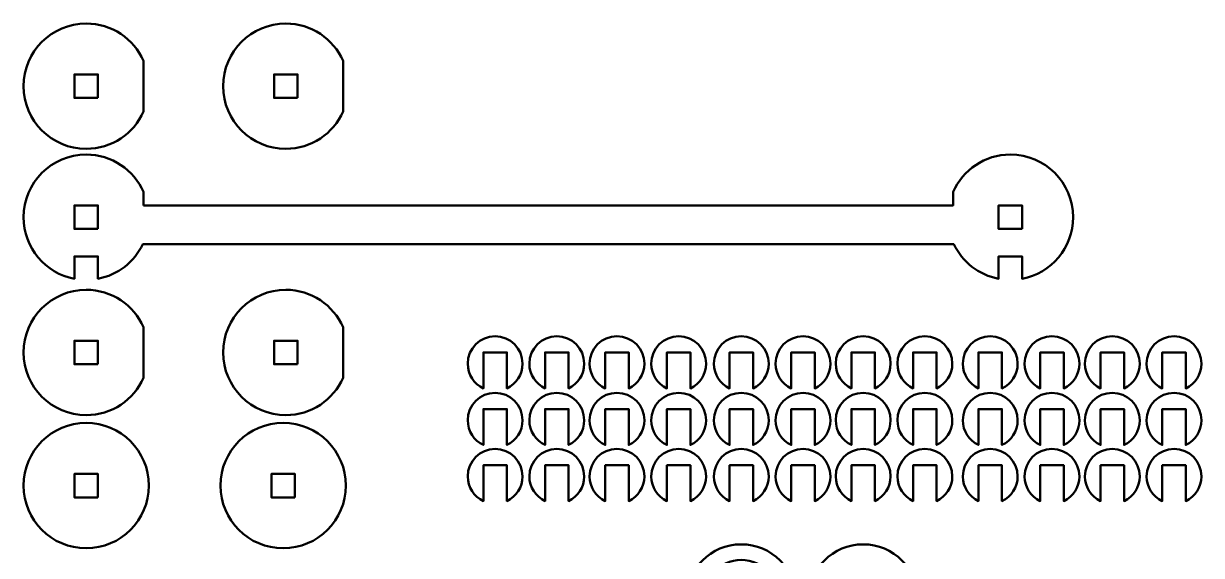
# Model space of a CAD drawing. Header units: inches. Extents: x 1117 to 1992, y -2324 to -585.
# Drawn here: x 1163.7 to 1314.1, y -1778.9 to -1710.9 of the extents above; entities that cross this region are included whole.
import ezdxf

# ---------------------------------------------------------------- set-up
doc = ezdxf.new("R2010")
doc.units = ezdxf.units.IN
doc.header["$MEASUREMENT"] = 0
doc.layers.add('Layer 1', color=7, linetype='Continuous')

msp = doc.modelspace()

# ---------------------------------------------------------------- linework, layer by layer
at = {"layer": 'Layer 1', "color": 18, "lineweight": 50, "true_color": 0x010101}
for points in [[(1173.22, -1720.44), (1170.22, -1720.44), (1170.22, -1717.44), (1173.22, -1717.44), (1173.22, -1720.44)], [(1198.7, -1720.44), (1195.7, -1720.44), (1195.7, -1717.44), (1198.7, -1717.44), (1198.7, -1720.44)], [(1173.22, -1737.17), (1170.22, -1737.17), (1170.22, -1734.17), (1173.22, -1734.17), (1173.22, -1737.17)], [(1291.19, -1737.17), (1288.19, -1737.17), (1288.19, -1734.17), (1291.19, -1734.17), (1291.19, -1737.17)], [(1173.22, -1754.44), (1170.22, -1754.44), (1170.22, -1751.44), (1173.22, -1751.44), (1173.22, -1754.44)], [(1198.7, -1754.44), (1195.7, -1754.44), (1195.7, -1751.44), (1198.7, -1751.44), (1198.7, -1754.44)], [(1173.22, -1771.44), (1170.22, -1771.44), (1170.22, -1768.44), (1173.22, -1768.44), (1173.22, -1771.44)], [(1198.36, -1771.44), (1195.36, -1771.44), (1195.36, -1768.44), (1198.36, -1768.44), (1198.36, -1771.44)]]:
    msp.add_lwpolyline(points, dxfattribs=at)
for points, knots in [([(1179.04, -1715.7), (1177.79, -1712.9), (1174.99, -1710.94), (1171.72, -1710.94), (1167.31, -1710.94), (1163.72, -1714.52), (1163.72, -1718.94), (1163.72, -1723.36), (1167.31, -1726.94), (1171.72, -1726.94), (1174.99, -1726.94), (1177.79, -1724.99), (1179.04, -1722.18), (1179.04, -1722.18), (1179.04, -1715.7), (1179.04, -1715.7)], [0, 0, 0, 0, 1, 1, 1, 2, 2, 2, 3, 3, 3, 4, 4, 4, 5, 5, 5, 5]), ([(1204.51, -1715.7), (1203.27, -1712.9), (1200.46, -1710.94), (1197.2, -1710.94), (1192.78, -1710.94), (1189.2, -1714.52), (1189.2, -1718.94), (1189.2, -1723.36), (1192.78, -1726.94), (1197.2, -1726.94), (1200.46, -1726.94), (1203.27, -1724.99), (1204.51, -1722.18), (1204.51, -1722.18), (1204.51, -1715.7), (1204.51, -1715.7)], [0, 0, 0, 0, 1, 1, 1, 2, 2, 2, 3, 3, 3, 4, 4, 4, 5, 5, 5, 5]), ([(1179.04, -1734.17), (1179.04, -1734.17), (1179.04, -1732.45), (1179.04, -1732.45), (1177.8, -1729.64), (1174.99, -1727.67), (1171.72, -1727.67), (1167.31, -1727.67), (1163.72, -1731.26), (1163.72, -1735.67), (1163.72, -1739.58), (1166.52, -1742.83), (1170.22, -1743.53), (1170.22, -1743.53), (1170.22, -1740.67), (1170.22, -1740.67), (1170.22, -1740.67), (1173.22, -1740.67), (1173.22, -1740.67), (1173.22, -1740.67), (1173.22, -1743.53), (1173.22, -1743.53), (1175.76, -1743.05), (1177.88, -1741.37), (1178.95, -1739.1), (1178.95, -1739.1), (1282.47, -1739.1), (1282.47, -1739.1), (1283.55, -1741.37), (1285.66, -1743.05), (1288.19, -1743.53), (1288.19, -1743.53), (1288.19, -1740.67), (1288.19, -1740.67), (1288.19, -1740.67), (1291.19, -1740.67), (1291.19, -1740.67), (1291.19, -1740.67), (1291.19, -1743.53), (1291.19, -1743.53), (1294.9, -1742.83), (1297.7, -1739.58), (1297.7, -1735.67), (1297.7, -1731.26), (1294.11, -1727.67), (1289.69, -1727.67), (1286.42, -1727.67), (1283.62, -1729.64), (1282.38, -1732.45), (1282.38, -1732.45), (1282.38, -1734.17), (1282.38, -1734.17), (1282.38, -1734.17), (1179.04, -1734.17), (1179.04, -1734.17)], [0, 0, 0, 0, 1, 1, 1, 2, 2, 2, 3, 3, 3, 4, 4, 4, 5, 5, 5, 6, 6, 6, 7, 7, 7, 8, 8, 8, 9, 9, 9, 10, 10, 10, 11, 11, 11, 12, 12, 12, 13, 13, 13, 14, 14, 14, 15, 15, 15, 16, 16, 16, 17, 17, 17, 18, 18, 18, 18]), ([(1179.04, -1749.7), (1177.79, -1746.9), (1174.99, -1744.94), (1171.72, -1744.94), (1167.31, -1744.94), (1163.72, -1748.52), (1163.72, -1752.94), (1163.72, -1757.36), (1167.31, -1760.94), (1171.72, -1760.94), (1174.99, -1760.94), (1177.79, -1758.99), (1179.04, -1756.18), (1179.04, -1756.18), (1179.04, -1749.7), (1179.04, -1749.7)], [0, 0, 0, 0, 1, 1, 1, 2, 2, 2, 3, 3, 3, 4, 4, 4, 5, 5, 5, 5]), ([(1204.51, -1749.7), (1203.27, -1746.9), (1200.46, -1744.94), (1197.2, -1744.94), (1192.78, -1744.94), (1189.2, -1748.52), (1189.2, -1752.94), (1189.2, -1757.36), (1192.78, -1760.94), (1197.2, -1760.94), (1200.46, -1760.94), (1203.27, -1758.99), (1204.51, -1756.18), (1204.51, -1756.18), (1204.51, -1749.7), (1204.51, -1749.7)], [0, 0, 0, 0, 1, 1, 1, 2, 2, 2, 3, 3, 3, 4, 4, 4, 5, 5, 5, 5]), ([(1223.92, -1750.87), (1221.98, -1750.87), (1220.42, -1752.44), (1220.42, -1754.37), (1220.42, -1755.76), (1221.23, -1756.97), (1222.42, -1757.53), (1222.42, -1757.53), (1222.42, -1752.94), (1222.42, -1752.94), (1222.42, -1752.94), (1225.42, -1752.94), (1225.42, -1752.94), (1225.42, -1752.94), (1225.42, -1757.53), (1225.42, -1757.53), (1226.6, -1756.97), (1227.42, -1755.76), (1227.42, -1754.37), (1227.42, -1752.44), (1225.85, -1750.87), (1223.92, -1750.87)], [0, 0, 0, 0, 1, 1, 1, 2, 2, 2, 3, 3, 3, 4, 4, 4, 5, 5, 5, 6, 6, 6, 7, 7, 7, 7]), ([(1231.79, -1750.87), (1229.86, -1750.87), (1228.29, -1752.44), (1228.29, -1754.37), (1228.29, -1755.76), (1229.11, -1756.97), (1230.29, -1757.53), (1230.29, -1757.53), (1230.29, -1752.94), (1230.29, -1752.94), (1230.29, -1752.94), (1233.29, -1752.94), (1233.29, -1752.94), (1233.29, -1752.94), (1233.29, -1757.53), (1233.29, -1757.53), (1234.48, -1756.97), (1235.29, -1755.76), (1235.29, -1754.37), (1235.29, -1752.44), (1233.73, -1750.87), (1231.79, -1750.87)], [0, 0, 0, 0, 1, 1, 1, 2, 2, 2, 3, 3, 3, 4, 4, 4, 5, 5, 5, 6, 6, 6, 7, 7, 7, 7]), ([(1239.47, -1750.87), (1237.54, -1750.87), (1235.97, -1752.44), (1235.97, -1754.37), (1235.97, -1755.76), (1236.79, -1756.97), (1237.97, -1757.53), (1237.97, -1757.53), (1237.97, -1752.94), (1237.97, -1752.94), (1237.97, -1752.94), (1240.97, -1752.94), (1240.97, -1752.94), (1240.97, -1752.94), (1240.97, -1757.53), (1240.97, -1757.53), (1242.15, -1756.97), (1242.97, -1755.76), (1242.97, -1754.37), (1242.97, -1752.44), (1241.41, -1750.87), (1239.47, -1750.87)], [0, 0, 0, 0, 1, 1, 1, 2, 2, 2, 3, 3, 3, 4, 4, 4, 5, 5, 5, 6, 6, 6, 7, 7, 7, 7]), ([(1247.35, -1750.87), (1245.42, -1750.87), (1243.85, -1752.44), (1243.85, -1754.37), (1243.85, -1755.76), (1244.67, -1756.97), (1245.85, -1757.53), (1245.85, -1757.53), (1245.85, -1752.94), (1245.85, -1752.94), (1245.85, -1752.94), (1248.85, -1752.94), (1248.85, -1752.94), (1248.85, -1752.94), (1248.85, -1757.53), (1248.85, -1757.53), (1250.03, -1756.97), (1250.85, -1755.76), (1250.85, -1754.37), (1250.85, -1752.44), (1249.28, -1750.87), (1247.35, -1750.87)], [0, 0, 0, 0, 1, 1, 1, 2, 2, 2, 3, 3, 3, 4, 4, 4, 5, 5, 5, 6, 6, 6, 7, 7, 7, 7]), ([(1255.34, -1750.87), (1253.41, -1750.87), (1251.84, -1752.44), (1251.84, -1754.37), (1251.84, -1755.76), (1252.66, -1756.97), (1253.84, -1757.53), (1253.84, -1757.53), (1253.84, -1752.94), (1253.84, -1752.94), (1253.84, -1752.94), (1256.84, -1752.94), (1256.84, -1752.94), (1256.84, -1752.94), (1256.84, -1757.53), (1256.84, -1757.53), (1258.02, -1756.97), (1258.84, -1755.76), (1258.84, -1754.37), (1258.84, -1752.44), (1257.27, -1750.87), (1255.34, -1750.87)], [0, 0, 0, 0, 1, 1, 1, 2, 2, 2, 3, 3, 3, 4, 4, 4, 5, 5, 5, 6, 6, 6, 7, 7, 7, 7]), ([(1263.22, -1750.87), (1261.29, -1750.87), (1259.72, -1752.44), (1259.72, -1754.37), (1259.72, -1755.76), (1260.54, -1756.97), (1261.72, -1757.53), (1261.72, -1757.53), (1261.72, -1752.94), (1261.72, -1752.94), (1261.72, -1752.94), (1264.72, -1752.94), (1264.72, -1752.94), (1264.72, -1752.94), (1264.72, -1757.53), (1264.72, -1757.53), (1265.9, -1756.97), (1266.72, -1755.76), (1266.72, -1754.37), (1266.72, -1752.44), (1265.15, -1750.87), (1263.22, -1750.87)], [0, 0, 0, 0, 1, 1, 1, 2, 2, 2, 3, 3, 3, 4, 4, 4, 5, 5, 5, 6, 6, 6, 7, 7, 7, 7]), ([(1270.9, -1750.87), (1268.96, -1750.87), (1267.4, -1752.44), (1267.4, -1754.37), (1267.4, -1755.76), (1268.21, -1756.97), (1269.4, -1757.53), (1269.4, -1757.53), (1269.4, -1752.94), (1269.4, -1752.94), (1269.4, -1752.94), (1272.4, -1752.94), (1272.4, -1752.94), (1272.4, -1752.94), (1272.4, -1757.53), (1272.4, -1757.53), (1273.58, -1756.97), (1274.4, -1755.76), (1274.4, -1754.37), (1274.4, -1752.44), (1272.83, -1750.87), (1270.9, -1750.87)], [0, 0, 0, 0, 1, 1, 1, 2, 2, 2, 3, 3, 3, 4, 4, 4, 5, 5, 5, 6, 6, 6, 7, 7, 7, 7]), ([(1278.77, -1750.87), (1276.84, -1750.87), (1275.27, -1752.44), (1275.27, -1754.37), (1275.27, -1755.76), (1276.09, -1756.97), (1277.27, -1757.53), (1277.27, -1757.53), (1277.27, -1752.94), (1277.27, -1752.94), (1277.27, -1752.94), (1280.27, -1752.94), (1280.27, -1752.94), (1280.27, -1752.94), (1280.27, -1757.53), (1280.27, -1757.53), (1281.46, -1756.97), (1282.28, -1755.76), (1282.28, -1754.37), (1282.27, -1752.44), (1280.71, -1750.87), (1278.77, -1750.87)], [0, 0, 0, 0, 1, 1, 1, 2, 2, 2, 3, 3, 3, 4, 4, 4, 5, 5, 5, 6, 6, 6, 7, 7, 7, 7]), ([(1287.12, -1750.87), (1285.19, -1750.87), (1283.62, -1752.44), (1283.62, -1754.37), (1283.62, -1755.76), (1284.44, -1756.97), (1285.62, -1757.53), (1285.62, -1757.53), (1285.62, -1752.94), (1285.62, -1752.94), (1285.62, -1752.94), (1288.62, -1752.94), (1288.62, -1752.94), (1288.62, -1752.94), (1288.62, -1757.53), (1288.62, -1757.53), (1289.81, -1756.97), (1290.62, -1755.76), (1290.62, -1754.37), (1290.62, -1752.44), (1289.06, -1750.87), (1287.12, -1750.87)], [0, 0, 0, 0, 1, 1, 1, 2, 2, 2, 3, 3, 3, 4, 4, 4, 5, 5, 5, 6, 6, 6, 7, 7, 7, 7]), ([(1295, -1750.87), (1293.07, -1750.87), (1291.5, -1752.44), (1291.5, -1754.37), (1291.5, -1755.76), (1292.32, -1756.97), (1293.5, -1757.53), (1293.5, -1757.53), (1293.5, -1752.94), (1293.5, -1752.94), (1293.5, -1752.94), (1296.5, -1752.94), (1296.5, -1752.94), (1296.5, -1752.94), (1296.5, -1757.53), (1296.5, -1757.53), (1297.68, -1756.97), (1298.5, -1755.76), (1298.5, -1754.37), (1298.5, -1752.44), (1296.94, -1750.87), (1295, -1750.87)], [0, 0, 0, 0, 1, 1, 1, 2, 2, 2, 3, 3, 3, 4, 4, 4, 5, 5, 5, 6, 6, 6, 7, 7, 7, 7]), ([(1302.7, -1750.87), (1300.77, -1750.87), (1299.2, -1752.44), (1299.2, -1754.37), (1299.2, -1755.76), (1300.02, -1756.97), (1301.2, -1757.53), (1301.2, -1757.53), (1301.2, -1752.94), (1301.2, -1752.94), (1301.2, -1752.94), (1304.2, -1752.94), (1304.2, -1752.94), (1304.2, -1752.94), (1304.2, -1757.53), (1304.2, -1757.53), (1305.38, -1756.97), (1306.2, -1755.76), (1306.2, -1754.37), (1306.2, -1752.44), (1304.64, -1750.87), (1302.7, -1750.87)], [0, 0, 0, 0, 1, 1, 1, 2, 2, 2, 3, 3, 3, 4, 4, 4, 5, 5, 5, 6, 6, 6, 7, 7, 7, 7]), ([(1310.58, -1750.87), (1308.65, -1750.87), (1307.08, -1752.44), (1307.08, -1754.37), (1307.08, -1755.76), (1307.9, -1756.97), (1309.08, -1757.53), (1309.08, -1757.53), (1309.08, -1752.94), (1309.08, -1752.94), (1309.08, -1752.94), (1312.08, -1752.94), (1312.08, -1752.94), (1312.08, -1752.94), (1312.08, -1757.53), (1312.08, -1757.53), (1313.26, -1756.97), (1314.08, -1755.76), (1314.08, -1754.37), (1314.08, -1752.44), (1312.51, -1750.87), (1310.58, -1750.87)], [0, 0, 0, 0, 1, 1, 1, 2, 2, 2, 3, 3, 3, 4, 4, 4, 5, 5, 5, 6, 6, 6, 7, 7, 7, 7]), ([(1223.92, -1758.09), (1221.98, -1758.09), (1220.42, -1759.66), (1220.42, -1761.59), (1220.42, -1762.99), (1221.23, -1764.19), (1222.42, -1764.75), (1222.42, -1764.75), (1222.42, -1760.16), (1222.42, -1760.16), (1222.42, -1760.16), (1225.42, -1760.16), (1225.42, -1760.16), (1225.42, -1760.16), (1225.42, -1764.75), (1225.42, -1764.75), (1226.6, -1764.19), (1227.42, -1762.99), (1227.42, -1761.59), (1227.42, -1759.66), (1225.85, -1758.09), (1223.92, -1758.09)], [0, 0, 0, 0, 1, 1, 1, 2, 2, 2, 3, 3, 3, 4, 4, 4, 5, 5, 5, 6, 6, 6, 7, 7, 7, 7]), ([(1231.79, -1758.09), (1229.86, -1758.09), (1228.29, -1759.66), (1228.29, -1761.59), (1228.29, -1762.99), (1229.11, -1764.19), (1230.29, -1764.75), (1230.29, -1764.75), (1230.29, -1760.16), (1230.29, -1760.16), (1230.29, -1760.16), (1233.29, -1760.16), (1233.29, -1760.16), (1233.29, -1760.16), (1233.29, -1764.75), (1233.29, -1764.75), (1234.48, -1764.19), (1235.29, -1762.99), (1235.29, -1761.59), (1235.29, -1759.66), (1233.73, -1758.09), (1231.79, -1758.09)], [0, 0, 0, 0, 1, 1, 1, 2, 2, 2, 3, 3, 3, 4, 4, 4, 5, 5, 5, 6, 6, 6, 7, 7, 7, 7]), ([(1239.47, -1758.09), (1237.54, -1758.09), (1235.97, -1759.66), (1235.97, -1761.59), (1235.97, -1762.99), (1236.79, -1764.19), (1237.97, -1764.75), (1237.97, -1764.75), (1237.97, -1760.16), (1237.97, -1760.16), (1237.97, -1760.16), (1240.97, -1760.16), (1240.97, -1760.16), (1240.97, -1760.16), (1240.97, -1764.75), (1240.97, -1764.75), (1242.15, -1764.19), (1242.97, -1762.99), (1242.97, -1761.59), (1242.97, -1759.66), (1241.41, -1758.09), (1239.47, -1758.09)], [0, 0, 0, 0, 1, 1, 1, 2, 2, 2, 3, 3, 3, 4, 4, 4, 5, 5, 5, 6, 6, 6, 7, 7, 7, 7]), ([(1247.35, -1758.09), (1245.42, -1758.09), (1243.85, -1759.66), (1243.85, -1761.59), (1243.85, -1762.99), (1244.67, -1764.19), (1245.85, -1764.75), (1245.85, -1764.75), (1245.85, -1760.16), (1245.85, -1760.16), (1245.85, -1760.16), (1248.85, -1760.16), (1248.85, -1760.16), (1248.85, -1760.16), (1248.85, -1764.75), (1248.85, -1764.75), (1250.03, -1764.19), (1250.85, -1762.99), (1250.85, -1761.59), (1250.85, -1759.66), (1249.28, -1758.09), (1247.35, -1758.09)], [0, 0, 0, 0, 1, 1, 1, 2, 2, 2, 3, 3, 3, 4, 4, 4, 5, 5, 5, 6, 6, 6, 7, 7, 7, 7]), ([(1255.34, -1758.09), (1253.41, -1758.09), (1251.84, -1759.66), (1251.84, -1761.59), (1251.84, -1762.99), (1252.66, -1764.19), (1253.84, -1764.75), (1253.84, -1764.75), (1253.84, -1760.16), (1253.84, -1760.16), (1253.84, -1760.16), (1256.84, -1760.16), (1256.84, -1760.16), (1256.84, -1760.16), (1256.84, -1764.75), (1256.84, -1764.75), (1258.02, -1764.19), (1258.84, -1762.99), (1258.84, -1761.59), (1258.84, -1759.66), (1257.27, -1758.09), (1255.34, -1758.09)], [0, 0, 0, 0, 1, 1, 1, 2, 2, 2, 3, 3, 3, 4, 4, 4, 5, 5, 5, 6, 6, 6, 7, 7, 7, 7]), ([(1263.22, -1758.09), (1261.29, -1758.09), (1259.72, -1759.66), (1259.72, -1761.59), (1259.72, -1762.99), (1260.54, -1764.19), (1261.72, -1764.75), (1261.72, -1764.75), (1261.72, -1760.16), (1261.72, -1760.16), (1261.72, -1760.16), (1264.72, -1760.16), (1264.72, -1760.16), (1264.72, -1760.16), (1264.72, -1764.75), (1264.72, -1764.75), (1265.9, -1764.19), (1266.72, -1762.99), (1266.72, -1761.59), (1266.72, -1759.66), (1265.15, -1758.09), (1263.22, -1758.09)], [0, 0, 0, 0, 1, 1, 1, 2, 2, 2, 3, 3, 3, 4, 4, 4, 5, 5, 5, 6, 6, 6, 7, 7, 7, 7]), ([(1270.9, -1758.09), (1268.96, -1758.09), (1267.4, -1759.66), (1267.4, -1761.59), (1267.4, -1762.99), (1268.21, -1764.19), (1269.4, -1764.75), (1269.4, -1764.75), (1269.4, -1760.16), (1269.4, -1760.16), (1269.4, -1760.16), (1272.4, -1760.16), (1272.4, -1760.16), (1272.4, -1760.16), (1272.4, -1764.75), (1272.4, -1764.75), (1273.58, -1764.19), (1274.4, -1762.99), (1274.4, -1761.59), (1274.4, -1759.66), (1272.83, -1758.09), (1270.9, -1758.09)], [0, 0, 0, 0, 1, 1, 1, 2, 2, 2, 3, 3, 3, 4, 4, 4, 5, 5, 5, 6, 6, 6, 7, 7, 7, 7]), ([(1278.77, -1758.09), (1276.84, -1758.09), (1275.27, -1759.66), (1275.27, -1761.59), (1275.27, -1762.99), (1276.09, -1764.19), (1277.27, -1764.75), (1277.27, -1764.75), (1277.27, -1760.16), (1277.27, -1760.16), (1277.27, -1760.16), (1280.27, -1760.16), (1280.27, -1760.16), (1280.27, -1760.16), (1280.27, -1764.75), (1280.27, -1764.75), (1281.46, -1764.19), (1282.28, -1762.99), (1282.28, -1761.59), (1282.27, -1759.66), (1280.71, -1758.09), (1278.77, -1758.09)], [0, 0, 0, 0, 1, 1, 1, 2, 2, 2, 3, 3, 3, 4, 4, 4, 5, 5, 5, 6, 6, 6, 7, 7, 7, 7]), ([(1287.12, -1758.09), (1285.19, -1758.09), (1283.62, -1759.66), (1283.62, -1761.59), (1283.62, -1762.99), (1284.44, -1764.19), (1285.62, -1764.75), (1285.62, -1764.75), (1285.62, -1760.16), (1285.62, -1760.16), (1285.62, -1760.16), (1288.62, -1760.16), (1288.62, -1760.16), (1288.62, -1760.16), (1288.62, -1764.75), (1288.62, -1764.75), (1289.81, -1764.19), (1290.62, -1762.99), (1290.62, -1761.59), (1290.62, -1759.66), (1289.06, -1758.09), (1287.12, -1758.09)], [0, 0, 0, 0, 1, 1, 1, 2, 2, 2, 3, 3, 3, 4, 4, 4, 5, 5, 5, 6, 6, 6, 7, 7, 7, 7]), ([(1295, -1758.09), (1293.07, -1758.09), (1291.5, -1759.66), (1291.5, -1761.59), (1291.5, -1762.99), (1292.32, -1764.19), (1293.5, -1764.75), (1293.5, -1764.75), (1293.5, -1760.16), (1293.5, -1760.16), (1293.5, -1760.16), (1296.5, -1760.16), (1296.5, -1760.16), (1296.5, -1760.16), (1296.5, -1764.75), (1296.5, -1764.75), (1297.68, -1764.19), (1298.5, -1762.99), (1298.5, -1761.59), (1298.5, -1759.66), (1296.94, -1758.09), (1295, -1758.09)], [0, 0, 0, 0, 1, 1, 1, 2, 2, 2, 3, 3, 3, 4, 4, 4, 5, 5, 5, 6, 6, 6, 7, 7, 7, 7]), ([(1302.7, -1758.09), (1300.77, -1758.09), (1299.2, -1759.66), (1299.2, -1761.59), (1299.2, -1762.99), (1300.02, -1764.19), (1301.2, -1764.75), (1301.2, -1764.75), (1301.2, -1760.16), (1301.2, -1760.16), (1301.2, -1760.16), (1304.2, -1760.16), (1304.2, -1760.16), (1304.2, -1760.16), (1304.2, -1764.75), (1304.2, -1764.75), (1305.38, -1764.19), (1306.2, -1762.99), (1306.2, -1761.59), (1306.2, -1759.66), (1304.64, -1758.09), (1302.7, -1758.09)], [0, 0, 0, 0, 1, 1, 1, 2, 2, 2, 3, 3, 3, 4, 4, 4, 5, 5, 5, 6, 6, 6, 7, 7, 7, 7]), ([(1310.58, -1758.09), (1308.65, -1758.09), (1307.08, -1759.66), (1307.08, -1761.59), (1307.08, -1762.99), (1307.9, -1764.19), (1309.08, -1764.75), (1309.08, -1764.75), (1309.08, -1760.16), (1309.08, -1760.16), (1309.08, -1760.16), (1312.08, -1760.16), (1312.08, -1760.16), (1312.08, -1760.16), (1312.08, -1764.75), (1312.08, -1764.75), (1313.26, -1764.19), (1314.08, -1762.99), (1314.08, -1761.59), (1314.08, -1759.66), (1312.51, -1758.09), (1310.58, -1758.09)], [0, 0, 0, 0, 1, 1, 1, 2, 2, 2, 3, 3, 3, 4, 4, 4, 5, 5, 5, 6, 6, 6, 7, 7, 7, 7]), ([(1171.72, -1761.94), (1167.31, -1761.94), (1163.72, -1765.52), (1163.72, -1769.94), (1163.72, -1774.36), (1167.3, -1777.94), (1171.72, -1777.94), (1176.14, -1777.94), (1179.72, -1774.36), (1179.72, -1769.94), (1179.72, -1765.52), (1176.14, -1761.94), (1171.72, -1761.94)], [0, 0, 0, 0, 1, 1, 1, 2, 2, 2, 3, 3, 3, 4, 4, 4, 4]), ([(1196.86, -1761.94), (1192.44, -1761.94), (1188.86, -1765.52), (1188.86, -1769.94), (1188.86, -1774.36), (1192.44, -1777.94), (1196.86, -1777.94), (1201.28, -1777.94), (1204.86, -1774.36), (1204.86, -1769.94), (1204.86, -1765.52), (1201.28, -1761.94), (1196.86, -1761.94)], [0, 0, 0, 0, 1, 1, 1, 2, 2, 2, 3, 3, 3, 4, 4, 4, 4]), ([(1223.92, -1765.26), (1221.98, -1765.26), (1220.42, -1766.83), (1220.42, -1768.76), (1220.42, -1770.16), (1221.23, -1771.36), (1222.42, -1771.92), (1222.42, -1771.92), (1222.42, -1767.34), (1222.42, -1767.34), (1222.42, -1767.34), (1225.42, -1767.34), (1225.42, -1767.34), (1225.42, -1767.34), (1225.42, -1771.92), (1225.42, -1771.92), (1226.6, -1771.36), (1227.42, -1770.16), (1227.42, -1768.76), (1227.42, -1766.83), (1225.85, -1765.26), (1223.92, -1765.26)], [0, 0, 0, 0, 1, 1, 1, 2, 2, 2, 3, 3, 3, 4, 4, 4, 5, 5, 5, 6, 6, 6, 7, 7, 7, 7]), ([(1231.79, -1765.26), (1229.86, -1765.26), (1228.29, -1766.83), (1228.29, -1768.76), (1228.29, -1770.16), (1229.11, -1771.36), (1230.29, -1771.92), (1230.29, -1771.92), (1230.29, -1767.34), (1230.29, -1767.34), (1230.29, -1767.34), (1233.29, -1767.34), (1233.29, -1767.34), (1233.29, -1767.34), (1233.29, -1771.92), (1233.29, -1771.92), (1234.48, -1771.36), (1235.29, -1770.16), (1235.29, -1768.76), (1235.29, -1766.83), (1233.73, -1765.26), (1231.79, -1765.26)], [0, 0, 0, 0, 1, 1, 1, 2, 2, 2, 3, 3, 3, 4, 4, 4, 5, 5, 5, 6, 6, 6, 7, 7, 7, 7]), ([(1239.47, -1765.26), (1237.54, -1765.26), (1235.97, -1766.83), (1235.97, -1768.76), (1235.97, -1770.16), (1236.79, -1771.36), (1237.97, -1771.92), (1237.97, -1771.92), (1237.97, -1767.34), (1237.97, -1767.34), (1237.97, -1767.34), (1240.97, -1767.34), (1240.97, -1767.34), (1240.97, -1767.34), (1240.97, -1771.92), (1240.97, -1771.92), (1242.15, -1771.36), (1242.97, -1770.16), (1242.97, -1768.76), (1242.97, -1766.83), (1241.41, -1765.26), (1239.47, -1765.26)], [0, 0, 0, 0, 1, 1, 1, 2, 2, 2, 3, 3, 3, 4, 4, 4, 5, 5, 5, 6, 6, 6, 7, 7, 7, 7]), ([(1247.35, -1765.26), (1245.42, -1765.26), (1243.85, -1766.83), (1243.85, -1768.76), (1243.85, -1770.16), (1244.67, -1771.36), (1245.85, -1771.92), (1245.85, -1771.92), (1245.85, -1767.34), (1245.85, -1767.34), (1245.85, -1767.34), (1248.85, -1767.34), (1248.85, -1767.34), (1248.85, -1767.34), (1248.85, -1771.92), (1248.85, -1771.92), (1250.03, -1771.36), (1250.85, -1770.16), (1250.85, -1768.76), (1250.85, -1766.83), (1249.28, -1765.26), (1247.35, -1765.26)], [0, 0, 0, 0, 1, 1, 1, 2, 2, 2, 3, 3, 3, 4, 4, 4, 5, 5, 5, 6, 6, 6, 7, 7, 7, 7]), ([(1255.34, -1765.26), (1253.41, -1765.26), (1251.84, -1766.83), (1251.84, -1768.76), (1251.84, -1770.16), (1252.66, -1771.36), (1253.84, -1771.92), (1253.84, -1771.92), (1253.84, -1767.34), (1253.84, -1767.34), (1253.84, -1767.34), (1256.84, -1767.34), (1256.84, -1767.34), (1256.84, -1767.34), (1256.84, -1771.92), (1256.84, -1771.92), (1258.02, -1771.36), (1258.84, -1770.16), (1258.84, -1768.76), (1258.84, -1766.83), (1257.27, -1765.26), (1255.34, -1765.26)], [0, 0, 0, 0, 1, 1, 1, 2, 2, 2, 3, 3, 3, 4, 4, 4, 5, 5, 5, 6, 6, 6, 7, 7, 7, 7]), ([(1263.22, -1765.26), (1261.29, -1765.26), (1259.72, -1766.83), (1259.72, -1768.76), (1259.72, -1770.16), (1260.54, -1771.36), (1261.72, -1771.92), (1261.72, -1771.92), (1261.72, -1767.34), (1261.72, -1767.34), (1261.72, -1767.34), (1264.72, -1767.34), (1264.72, -1767.34), (1264.72, -1767.34), (1264.72, -1771.92), (1264.72, -1771.92), (1265.9, -1771.36), (1266.72, -1770.16), (1266.72, -1768.76), (1266.72, -1766.83), (1265.15, -1765.26), (1263.22, -1765.26)], [0, 0, 0, 0, 1, 1, 1, 2, 2, 2, 3, 3, 3, 4, 4, 4, 5, 5, 5, 6, 6, 6, 7, 7, 7, 7]), ([(1270.9, -1765.26), (1268.96, -1765.26), (1267.4, -1766.83), (1267.4, -1768.76), (1267.4, -1770.16), (1268.21, -1771.36), (1269.4, -1771.92), (1269.4, -1771.92), (1269.4, -1767.34), (1269.4, -1767.34), (1269.4, -1767.34), (1272.4, -1767.34), (1272.4, -1767.34), (1272.4, -1767.34), (1272.4, -1771.92), (1272.4, -1771.92), (1273.58, -1771.36), (1274.4, -1770.16), (1274.4, -1768.76), (1274.4, -1766.83), (1272.83, -1765.26), (1270.9, -1765.26)], [0, 0, 0, 0, 1, 1, 1, 2, 2, 2, 3, 3, 3, 4, 4, 4, 5, 5, 5, 6, 6, 6, 7, 7, 7, 7]), ([(1278.77, -1765.26), (1276.84, -1765.26), (1275.27, -1766.83), (1275.27, -1768.76), (1275.27, -1770.16), (1276.09, -1771.36), (1277.27, -1771.92), (1277.27, -1771.92), (1277.27, -1767.34), (1277.27, -1767.34), (1277.27, -1767.34), (1280.27, -1767.34), (1280.27, -1767.34), (1280.27, -1767.34), (1280.27, -1771.92), (1280.27, -1771.92), (1281.46, -1771.36), (1282.28, -1770.16), (1282.28, -1768.76), (1282.27, -1766.83), (1280.71, -1765.26), (1278.77, -1765.26)], [0, 0, 0, 0, 1, 1, 1, 2, 2, 2, 3, 3, 3, 4, 4, 4, 5, 5, 5, 6, 6, 6, 7, 7, 7, 7]), ([(1287.12, -1765.26), (1285.19, -1765.26), (1283.62, -1766.83), (1283.62, -1768.76), (1283.62, -1770.16), (1284.44, -1771.36), (1285.62, -1771.92), (1285.62, -1771.92), (1285.62, -1767.34), (1285.62, -1767.34), (1285.62, -1767.34), (1288.62, -1767.34), (1288.62, -1767.34), (1288.62, -1767.34), (1288.62, -1771.92), (1288.62, -1771.92), (1289.81, -1771.36), (1290.62, -1770.16), (1290.62, -1768.76), (1290.62, -1766.83), (1289.06, -1765.26), (1287.12, -1765.26)], [0, 0, 0, 0, 1, 1, 1, 2, 2, 2, 3, 3, 3, 4, 4, 4, 5, 5, 5, 6, 6, 6, 7, 7, 7, 7]), ([(1295, -1765.26), (1293.07, -1765.26), (1291.5, -1766.83), (1291.5, -1768.76), (1291.5, -1770.16), (1292.32, -1771.36), (1293.5, -1771.92), (1293.5, -1771.92), (1293.5, -1767.34), (1293.5, -1767.34), (1293.5, -1767.34), (1296.5, -1767.34), (1296.5, -1767.34), (1296.5, -1767.34), (1296.5, -1771.92), (1296.5, -1771.92), (1297.68, -1771.36), (1298.5, -1770.16), (1298.5, -1768.76), (1298.5, -1766.83), (1296.94, -1765.26), (1295, -1765.26)], [0, 0, 0, 0, 1, 1, 1, 2, 2, 2, 3, 3, 3, 4, 4, 4, 5, 5, 5, 6, 6, 6, 7, 7, 7, 7]), ([(1302.7, -1765.26), (1300.77, -1765.26), (1299.2, -1766.83), (1299.2, -1768.76), (1299.2, -1770.16), (1300.02, -1771.36), (1301.2, -1771.92), (1301.2, -1771.92), (1301.2, -1767.34), (1301.2, -1767.34), (1301.2, -1767.34), (1304.2, -1767.34), (1304.2, -1767.34), (1304.2, -1767.34), (1304.2, -1771.92), (1304.2, -1771.92), (1305.38, -1771.36), (1306.2, -1770.16), (1306.2, -1768.76), (1306.2, -1766.83), (1304.64, -1765.26), (1302.7, -1765.26)], [0, 0, 0, 0, 1, 1, 1, 2, 2, 2, 3, 3, 3, 4, 4, 4, 5, 5, 5, 6, 6, 6, 7, 7, 7, 7]), ([(1310.58, -1765.26), (1308.65, -1765.26), (1307.08, -1766.83), (1307.08, -1768.76), (1307.08, -1770.16), (1307.9, -1771.36), (1309.08, -1771.92), (1309.08, -1771.92), (1309.08, -1767.34), (1309.08, -1767.34), (1309.08, -1767.34), (1312.08, -1767.34), (1312.08, -1767.34), (1312.08, -1767.34), (1312.08, -1771.92), (1312.08, -1771.92), (1313.26, -1771.36), (1314.08, -1770.16), (1314.08, -1768.76), (1314.08, -1766.83), (1312.51, -1765.26), (1310.58, -1765.26)], [0, 0, 0, 0, 1, 1, 1, 2, 2, 2, 3, 3, 3, 4, 4, 4, 5, 5, 5, 6, 6, 6, 7, 7, 7, 7]), ([(1255.34, -1777.44), (1251.47, -1777.44), (1248.34, -1780.58), (1248.34, -1784.44), (1248.34, -1787.18), (1249.92, -1789.55), (1252.21, -1790.7), (1252.21, -1790.7), (1253.11, -1788.91), (1253.11, -1788.91), (1251.47, -1788.09), (1250.34, -1786.4), (1250.34, -1784.44), (1250.34, -1781.69), (1252.58, -1779.44), (1255.34, -1779.44), (1258.1, -1779.44), (1260.34, -1781.68), (1260.34, -1784.44), (1260.34, -1786.4), (1259.21, -1788.09), (1257.57, -1788.91), (1257.57, -1788.91), (1258.47, -1790.7), (1258.47, -1790.7), (1260.76, -1789.55), (1262.34, -1787.18), (1262.34, -1784.44), (1262.34, -1780.58), (1259.21, -1777.44), (1255.34, -1777.44)], [0, 0, 0, 0, 1, 1, 1, 2, 2, 2, 3, 3, 3, 4, 4, 4, 5, 5, 5, 6, 6, 6, 7, 7, 7, 8, 8, 8, 9, 9, 9, 10, 10, 10, 10]), ([(1270.9, -1777.44), (1267.03, -1777.44), (1263.9, -1780.58), (1263.9, -1784.44), (1263.9, -1787.61), (1266.01, -1790.29), (1268.9, -1791.15), (1268.9, -1791.15), (1268.9, -1797.44), (1268.9, -1797.44), (1268.9, -1797.44), (1269.9, -1797.44), (1269.9, -1797.44), (1269.9, -1797.44), (1269.9, -1800.44), (1269.9, -1800.44), (1269.9, -1800.44), (1268.9, -1800.44), (1268.9, -1800.44), (1268.9, -1800.44), (1268.9, -1818.44), (1268.9, -1818.44), (1268.9, -1818.44), (1269.9, -1818.44), (1269.9, -1818.44), (1269.9, -1818.44), (1269.9, -1821.44), (1269.9, -1821.44), (1269.9, -1821.44), (1268.9, -1821.44), (1268.9, -1821.44), (1268.9, -1821.44), (1268.9, -1839.44), (1268.9, -1839.44), (1268.9, -1839.44), (1269.9, -1839.44), (1269.9, -1839.44), (1269.9, -1839.44), (1269.9, -1842.44), (1269.9, -1842.44), (1269.9, -1842.44), (1268.9, -1842.44), (1268.9, -1842.44), (1268.9, -1842.44), (1268.9, -1851.44), (1268.9, -1851.44), (1268.9, -1851.44), (1272.9, -1851.44), (1272.9, -1851.44), (1272.9, -1851.44), (1272.9, -1842.44), (1272.9, -1842.44), (1272.9, -1842.44), (1271.9, -1842.44), (1271.9, -1842.44), (1271.9, -1842.44), (1271.9, -1839.44), (1271.9, -1839.44), (1271.9, -1839.44), (1272.9, -1839.44), (1272.9, -1839.44), (1272.9, -1839.44), (1272.9, -1821.44), (1272.9, -1821.44), (1272.9, -1821.44), (1271.9, -1821.44), (1271.9, -1821.44), (1271.9, -1821.44), (1271.9, -1818.44), (1271.9, -1818.44), (1271.9, -1818.44), (1272.9, -1818.44), (1272.9, -1818.44), (1272.9, -1818.44), (1272.9, -1800.44), (1272.9, -1800.44), (1272.9, -1800.44), (1271.9, -1800.44), (1271.9, -1800.44), (1271.9, -1800.44), (1271.9, -1797.44), (1271.9, -1797.44), (1271.9, -1797.44), (1272.9, -1797.44), (1272.9, -1797.44), (1272.9, -1797.44), (1272.9, -1791.15), (1272.9, -1791.15), (1275.79, -1790.29), (1277.9, -1787.61), (1277.9, -1784.44), (1277.9, -1780.58), (1274.76, -1777.44), (1270.9, -1777.44)], [0, 0, 0, 0, 1, 1, 1, 2, 2, 2, 3, 3, 3, 4, 4, 4, 5, 5, 5, 6, 6, 6, 7, 7, 7, 8, 8, 8, 9, 9, 9, 10, 10, 10, 11, 11, 11, 12, 12, 12, 13, 13, 13, 14, 14, 14, 15, 15, 15, 16, 16, 16, 17, 17, 17, 18, 18, 18, 19, 19, 19, 20, 20, 20, 21, 21, 21, 22, 22, 22, 23, 23, 23, 24, 24, 24, 25, 25, 25, 26, 26, 26, 27, 27, 27, 28, 28, 28, 29, 29, 29, 30, 30, 30, 31, 31, 31, 31])]:
    msp.add_open_spline(points, degree=3, knots=knots, dxfattribs=at)

doc.saveas('drawing.dxf')
